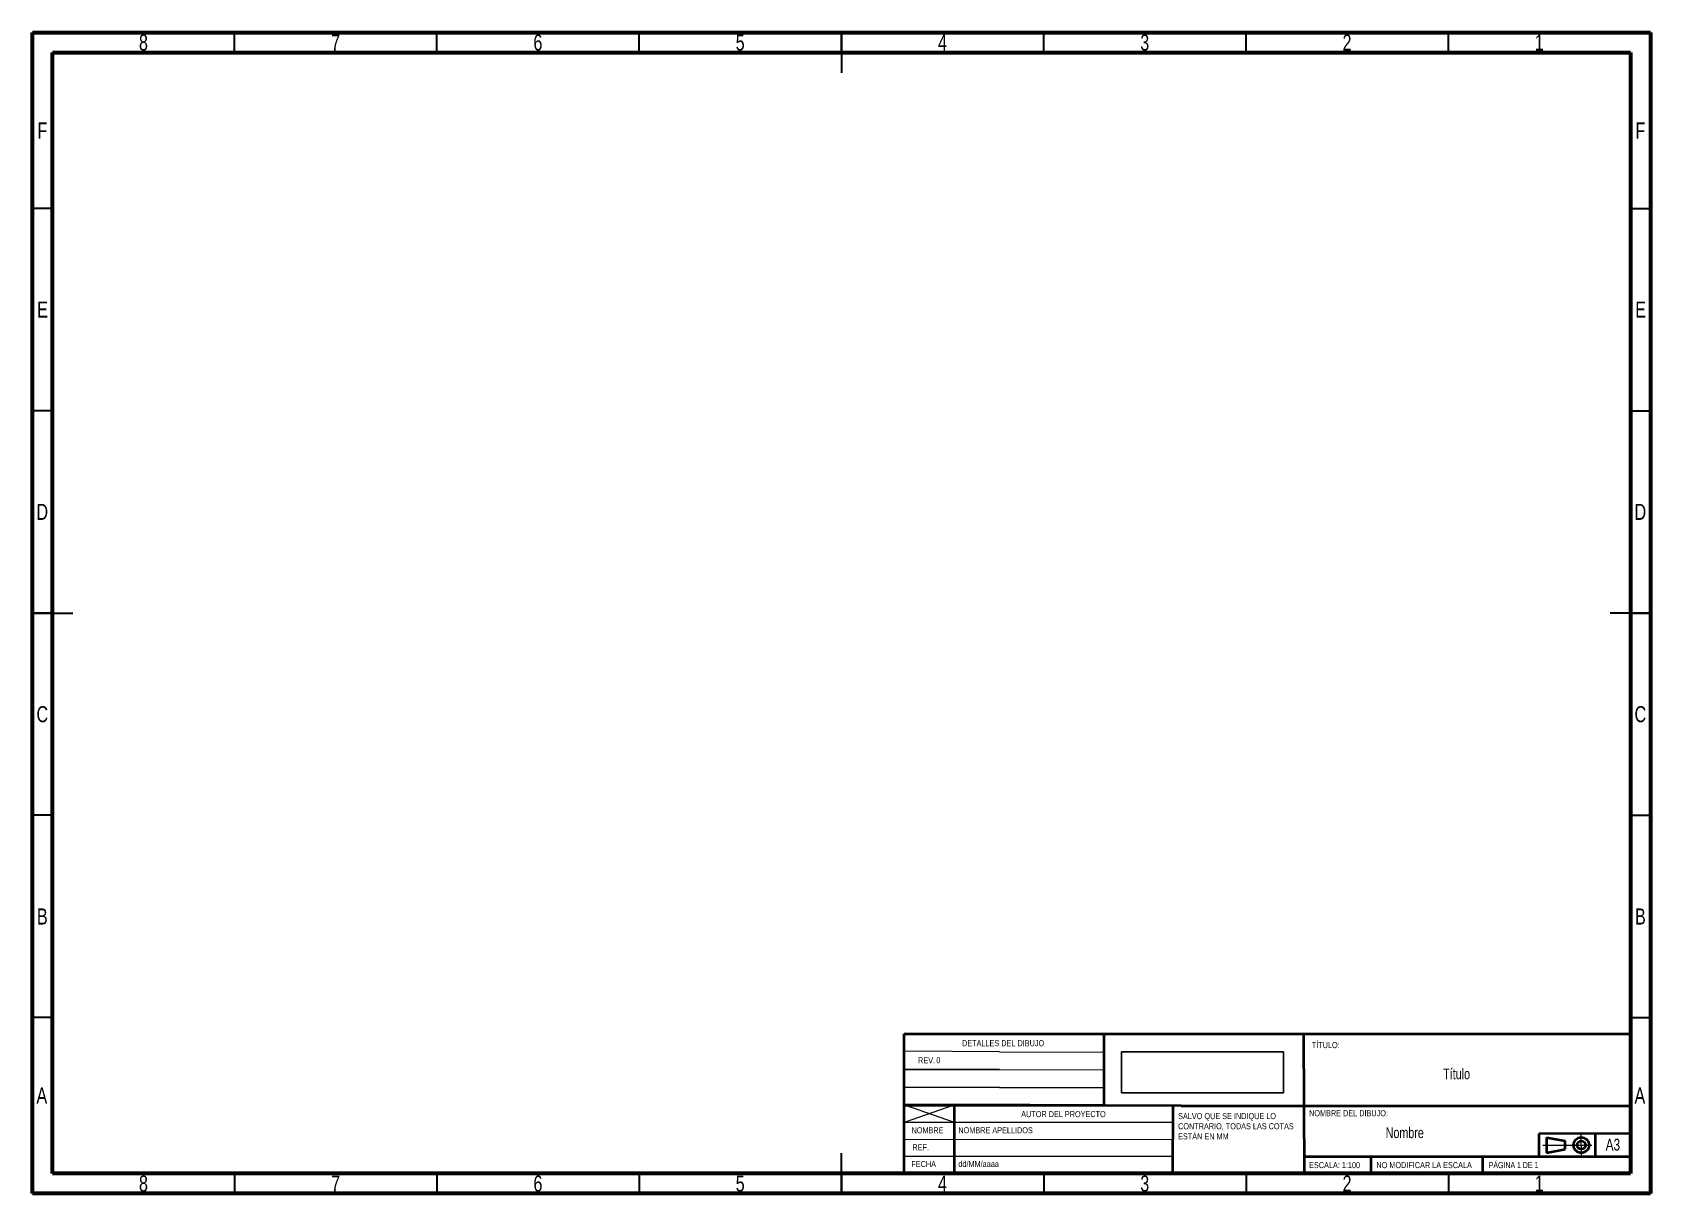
# Model space of a CAD drawing. Header units: millimetres. Extents: x 15 to 415, y 5 to 292.
import ezdxf

# ---------------------------------------------------------------- set-up
doc = ezdxf.new("R2010")
doc.units = ezdxf.units.MM
doc.linetypes.add('CENTERX2', pattern=[20.32, 12.7, -2.54, 2.54, -2.54])
doc.linetypes.add('DOT2', pattern=[0.635, 0, -0.635])
doc.styles.add('SLDTEXTSTYLE0', font='TXT', dxfattribs={"width": 0.75})
doc.styles.add('SLDTEXTSTYLE2', font='TXT', dxfattribs={"width": 0.6875})
picture_1 = doc.add_image_def('image1.png', size_in_pixel=(400, 102))

msp = doc.modelspace()

# ---------------------------------------------------------------- linework, layer by layer
at = {"color": 7, "linetype": 'Continuous', "lineweight": 60}
for p, q in [((15, 5), (15, 292)), ((15, 292), (415, 292)), ((415, 292), (415, 5)), ((20, 10), (20, 287)), ((20, 287), (410, 287)), ((410, 287), (410, 10)), ((410, 10), (20, 10)), ((415, 5), (15, 5))]:
    msp.add_line(p, q, dxfattribs=at)
at = {"color": 7, "linetype": 'Continuous', "lineweight": 30}
for p, q in [((65, 287), (65, 292)), ((115, 287), (115, 292)), ((165, 287), (165, 292)), ((215, 292), (215, 282)), ((215, 287), (215, 292)), ((265, 287), (265, 292)), ((315, 287), (315, 292)), ((365, 287), (365, 292)), ((20, 248.5), (15, 248.5)), ((410, 248.5), (415, 248.5)), ((20, 198.5), (15, 198.5)), ((410, 198.5), (415, 198.5)), ((15, 148.5), (25, 148.5)), ((20, 148.5), (15, 148.5)), ((415, 148.5), (405, 148.5)), ((410, 148.5), (415, 148.5)), ((20, 98.5), (15, 98.5)), ((410, 98.5), (415, 98.5)), ((20, 48.5), (15, 48.5)), ((410, 48.5), (415, 48.5)), ((215, 5), (215, 15)), ((65, 10), (65, 5)), ((115, 10), (115, 5)), ((165, 10), (165, 5)), ((215, 10), (215, 5)), ((265, 10), (265, 5)), ((315, 10), (315, 5)), ((365, 10), (365, 5))]:
    msp.add_line(p, q, dxfattribs=at)
at = {"linetype": 'Continuous', "lineweight": 40}
for p, q in [((230.5, 10.21), (230.52, 44.47)), ((230.52, 44.47), (409.96, 44.47)), ((279.96, 26.76), (279.96, 44.47)), ((329.21, 44.47), (329.32, 9.97)), ((230.59, 26.93), (242.82, 26.93)), ((298.99, 26.67), (242.82, 26.93)), ((242.82, 26.93), (242.85, 10.21)), ((296.89, 26.53), (296.84, 10.06)), ((298.99, 26.67), (329.26, 26.67)), ((329.26, 26.67), (409.88, 26.67)), ((387.45, 19.87), (410, 19.96)), ((387.45, 14.15), (387.45, 19.87)), ((389.3, 18.91), (393.89, 18.01)), ((389.3, 18.91), (389.3, 15.08)), ((393.88, 15.98), (393.88, 18.01)), ((401.39, 14.15), (401.39, 19.87)), ((329.3, 14.15), (410, 14.17)), ((345.95, 10.04), (345.95, 14.29)), ((373.5, 9.9), (373.5, 14.15)), ((389.3, 15.08), (393.88, 15.98))]:
    msp.add_line(p, q, dxfattribs=at)
at = {"linetype": 'Continuous', "lineweight": 0}
for p, q in [((254.07, 40.07), (230.59, 40.17)), ((254.07, 40.07), (279.97, 39.95)), ((254.05, 35.67), (230.55, 35.67)), ((230.55, 35.67), (254.05, 35.67)), ((254.05, 35.67), (279.96, 35.61)), ((254.05, 31.27), (230.57, 31.27)), ((254.05, 31.27), (279.96, 31.27)), ((230.59, 26.93), (242.83, 22.7)), ((230.59, 26.67), (298.99, 26.67)), ((230.61, 22.7), (242.82, 26.93)), ((230.61, 22.7), (296.88, 22.7)), ((230.62, 18.4), (296.86, 18.44)), ((388.34, 16.99), (400.44, 16.99)), ((296.85, 14.15), (230.64, 14.15)), ((298.93, 14.15), (298.95, 14.15)), ((298.94, 10.21), (230.5, 10.21)), ((322.34, 10.11), (254.05, 10.11))]:
    msp.add_line(p, q, dxfattribs=at)
at = {"linetype": 'CENTERX2', "lineweight": 0}
for q in [(397.86, 19.61), (397.86, 14.38)]:
    msp.add_line((397.86, 16.99), q, dxfattribs=at)
at = {"linetype": 'Continuous', "lineweight": 40}
for radius in [1.92, 1.02]:
    msp.add_circle((397.86, 16.99), radius, dxfattribs=at)

# ---------------------------------------------------------------- texts
at = {"color": 7, "linetype": 'Continuous', "lineweight": 0, "char_height": 3.97, "attachment_point": 2, "style": 'SLDTEXTSTYLE0'}
for s, insert in [('8', (42.46, 291.48)), ('7', (89.96, 291.48)), ('6', (139.96, 291.48)), ('5', (189.96, 291.48)), ('4', (239.96, 291.48)), ('3', (289.96, 291.48)), ('2', (339.96, 291.48)), ('1', (387.46, 291.48)), ('F', (17.46, 269.73)), ('F', (412.46, 269.73)), ('E', (17.51, 225.48)), ('E', (412.51, 225.48)), ('D', (17.45, 175.48)), ('D', (412.45, 175.48)), ('C', (17.46, 125.48)), ('C', (412.46, 125.48)), ('B', (17.47, 75.48)), ('B', (412.47, 75.48)), ('A', (17.34, 31.23)), ('A', (412.34, 31.23)), ('8', (42.46, 9.48)), ('7', (89.96, 9.48)), ('6', (139.96, 9.48)), ('5', (189.96, 9.48)), ('4', (239.96, 9.48)), ('3', (289.96, 9.48)), ('2', (339.96, 9.48)), ('1', (387.46, 9.48))]:
    msp.add_mtext(s, dxfattribs=dict(at, insert=insert))
at = {"linetype": 'Continuous', "lineweight": 0}
for s, insert, char_height, attachment_point, style in [('DETALLES DEL DIBUJO', (244.8, 42.93), 1.5, 1, 'SLDTEXTSTYLE0'), ('TÍTULO:', (331.24, 42.46), 1.5, 1, 'SLDTEXTSTYLE0'), ('\\pxi-3,l4,t4;REV.^I0', (232.44, 38.7), 1.5, 1, 'SLDTEXTSTYLE0'), ('Título', (367.04, 35.91), 2.646, 2, 'SLDTEXTSTYLE0'), ('AUTOR DEL PROYECTO', (259.42, 25.4), 1.5, 1, 'SLDTEXTSTYLE0'), ('SALVO QUE SE INDIQUE LO \\PCONTRARIO, TODAS LAS COTAS\\PESTÁN EN MM', (298.2, 24.91), 1.5, 1, 'SLDTEXTSTYLE0'), ('NOMBRE DEL DIBUJO:', (330.58, 25.63), 1.5, 1, 'SLDTEXTSTYLE0'), ('NOMBRE', (232.31, 21.42), 1.5, 1, 'SLDTEXTSTYLE0'), ('NOMBRE APELLIDOS', (243.89, 21.42), 1.5, 1, 'SLDTEXTSTYLE0'), ('Nombre', (354.22, 21.37), 2.646, 2, 'SLDTEXTSTYLE0'), ('REF.', (232.52, 17.21), 1.5, 1, 'SLDTEXTSTYLE0'), ('A3', (403.89, 18.56), 2.91, 1, 'SLDTEXTSTYLE0'), ('FECHA', (232.26, 13.08), 1.5, 1, 'SLDTEXTSTYLE0'), ('dd/MM/aaaa', (243.89, 13.08), 1.5, 1, 'SLDTEXTSTYLE0'), ('ESCALA: 1:100', (330.58, 12.8), 1.5, 1, 'SLDTEXTSTYLE0'), ('NO MODIFICAR LA ESCALA', (347.22, 12.8), 1.5, 1, 'SLDTEXTSTYLE0'), ('PÁGINA 1 DE 1', (374.98, 12.8), 1.5, 1, 'SLDTEXTSTYLE2')]:
    msp.add_mtext(s, dxfattribs=dict(at, insert=insert, char_height=char_height, attachment_point=attachment_point, style=style))

# ---------------------------------------------------------------- pictures from other files: only their frames are drawn
at = {"linetype": 'DOT2'}
image = msp.add_image(picture_1, insert=(284.23, 29.88), size_in_units=(40.01, 10.2), dxfattribs=at)
image.dxf.flags = 15

doc.saveas('drawing.dxf')
